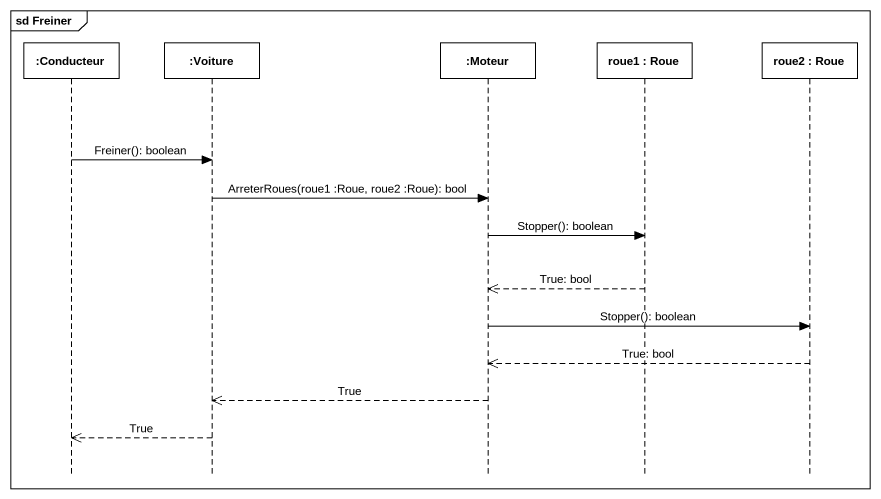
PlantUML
@startuml
mainframe sd Freiner
hide footbox
participant ":Conducteur" as Conducteur
participant ":Voiture" as Voiture
participant ":Moteur" as Moteur
participant "roue1 : Roue" as roue1
participant "roue2 : Roue" as roue2

Conducteur -> Voiture : Freiner(): boolean
Voiture -> Moteur : ArreterRoues(roue1 :Roue, roue2 :Roue): bool
Moteur -> roue1 : Stopper(): boolean
roue1 -->> Moteur : True: bool
Moteur -> roue2 : Stopper(): boolean
roue2 -->> Moteur : True: bool
Moteur -->> Voiture : True
Voiture -->> Conducteur : True
@enduml
